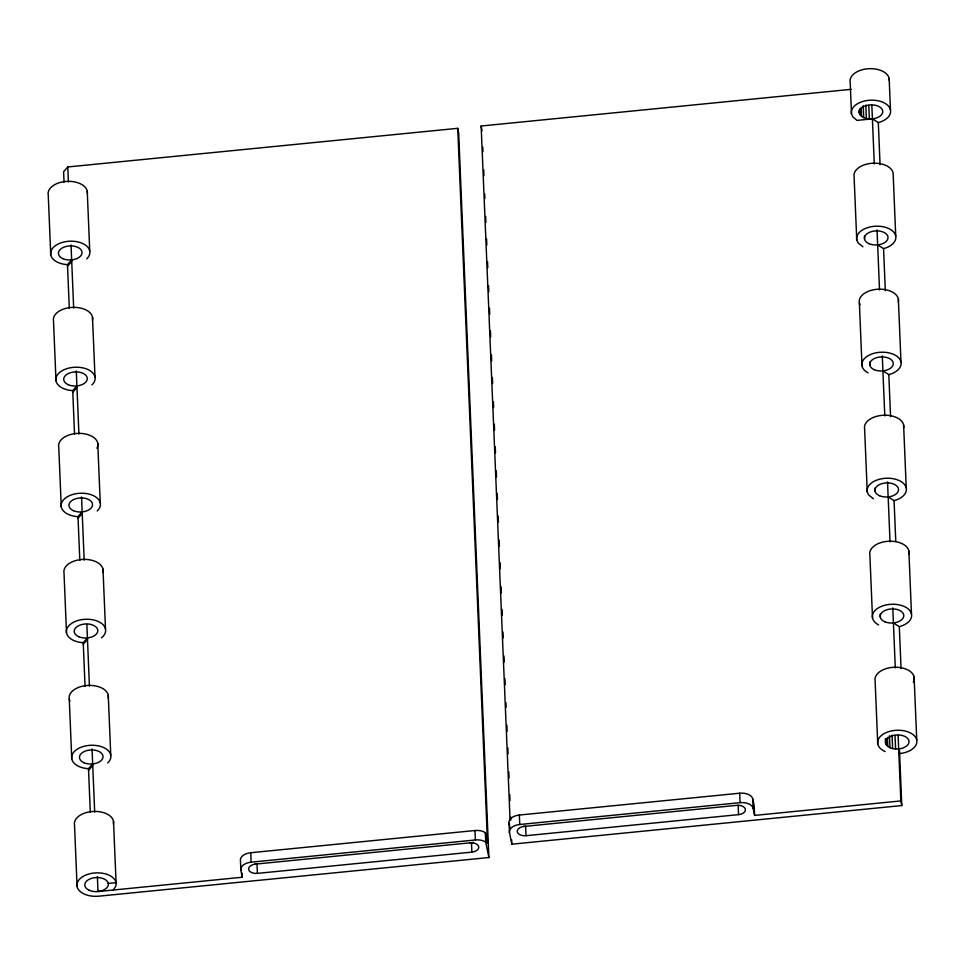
<?xml version="1.0" encoding="UTF-8"?>
<svg xmlns="http://www.w3.org/2000/svg" width="965" height="965" viewBox="0 0 965 965"><rect width="100%" height="100%" fill="white"/><g stroke="black" fill="none" stroke-linecap="round" stroke-linejoin="round"><path stroke-width="1.45" d="M113.46 824.291L113.508 821.227A19.65 11.725 -2.4 0 0 91.663 811.565A19.65 11.725 -2.4 0 0 74.522 825.087L77.079 886.521A19.65 11.725 -2.4 0 0 98.937 896.171L488.881 857.535L458.677 132.953L457.736 128.321L67.779 166.957L63.606 171.698L64.04 182.228M69.287 308.269L67.478 264.639L71.663 259.899M67.538 266.207L71.724 261.467M74.546 434.274L72.725 390.644L76.91 385.904M72.797 392.224L76.971 387.484M79.805 560.291L77.984 516.661L82.17 511.92M78.044 518.241L82.23 513.501M85.053 686.308L83.231 642.678L87.417 637.937M83.304 644.258L87.489 639.518M90.312 812.325L88.49 768.695L92.676 763.954M88.551 770.263L92.736 765.522M113.375 890.02L116.017 885.725L116.077 882.661L113.508 821.227M510.051 819.575L481.137 126.005L851.202 89.335M519.351 815.039L739.685 793.218A11.785 7.032 -2.4 0 1 752.797 799.008L754.208 805.956L754.606 815.413L900.84 800.926L901.78 805.558L511.824 844.194L509.472 832.602L509.074 823.157A11.785 7.032 -2.4 0 1 519.351 815.039L519.749 824.496A11.785 7.032 -2.4 0 0 509.472 832.602M519.749 824.496L740.071 802.663A11.785 7.032 -2.4 0 1 753.183 808.453L754.606 815.413M97.368 876.558L97.996 891.539L242.275 877.245L240.864 870.297L240.466 860.84A11.785 7.032 -2.4 0 1 250.743 852.734L474.973 830.515A11.785 7.032 -2.4 0 1 483.658 831.734L485.371 832.723L487.554 843.458L457.736 128.321M240.864 870.297A11.785 7.032 -2.4 0 1 251.141 862.179L475.371 839.96A11.785 7.032 -2.4 0 1 484.056 841.178L485.757 842.18L488.881 857.535M526.009 835.702L738.527 814.641A7.865 4.692 -2.4 0 0 745.39 809.225A7.865 4.692 -2.4 0 0 736.645 805.365L524.116 826.426A7.865 4.692 -2.4 0 0 517.264 831.83A7.865 4.692 -2.4 0 0 526.009 835.702L525.611 826.245A7.865 4.692 -2.4 0 1 523.561 826.281M473.465 842.324A7.865 4.692 -2.4 0 1 471.475 842.686L255.508 864.109A7.865 4.692 -2.4 0 0 248.656 869.525A7.865 4.692 -2.4 0 0 257.402 873.385L471.873 852.131A7.865 4.692 -2.4 0 0 478.724 846.727A7.865 4.692 -2.4 0 0 469.991 842.855M108.273 883.433L116.077 882.661A19.65 11.725 -2.4 0 0 94.22 872.999A19.65 11.725 -2.4 0 0 77.079 886.521M859.164 110.07C858.114 117.211 866.847 119.576 872.396 118.864L878.307 122.603L880.056 164.617M895.592 749.009L898.668 748.937A11.785 7.032 -2.4 0 0 908.946 740.831A11.785 7.032 -2.4 0 0 895.834 735.041A11.785 7.032 -2.4 0 0 885.556 743.147C886.847 747.32 891.696 748.671 895.592 749.009L895.025 735.499M862.927 246.787L858.018 242.794L856.739 239.863L854.109 176.86A19.65 11.725 -2.4 0 1 871.25 163.338A19.65 11.725 -2.4 0 1 893.107 172.988L895.737 236.003M873.434 498.821L868.524 494.828L867.246 491.897L864.616 428.882A19.65 11.725 -2.4 0 1 884.326 415.215A19.65 11.725 -2.4 0 1 903.566 428.086M877.655 244.881L883.566 248.62L885.315 290.634M882.903 370.898L888.813 374.637L890.562 416.639M888.162 496.915L894.073 500.654L895.761 541.16M893.409 622.932L899.32 626.671L901.069 668.673M889.284 80.529A19.65 11.725 -2.4 0 0 869.019 68.696A19.65 11.725 -2.4 0 0 850.177 82.339L851.492 113.846L852.758 116.777L857.004 120.396L872.396 118.864A11.785 7.032 -2.4 0 0 882.686 110.758A11.785 7.032 -2.4 0 0 869.574 104.968A11.785 7.032 -2.4 0 0 859.284 113.074M898.668 748.937L899.609 753.581A19.65 11.725 -2.4 0 0 915.471 737.127A19.65 11.725 -2.4 0 0 885.46 732.918A19.65 11.725 -2.4 0 0 885.134 751.554M481.137 126.005L482.078 130.637M509.074 823.157L509.918 827.331M889.175 78.479L890.478 109.986M898.367 299.005L900.984 362.008M903.614 425.022L906.244 488.025M908.873 551.039L911.491 614.042M914.12 677.044L916.75 740.058M899.489 750.577L901.78 805.558M871.841 105.366L874.278 163.869M877.028 229.887L879.525 289.886M882.275 355.892L884.784 415.903M887.535 481.909L890.032 541.92M892.794 607.926L895.291 667.937M898.101 735.439L900.84 800.926M868.765 105.426L869.32 118.936M865.798 105.016L866.365 118.514M892.07 735.089L892.625 748.587M863.217 105.655L863.711 117.658M889.477 735.728L889.983 747.718M861.19 107.392L861.564 116.391M887.45 737.465L887.824 746.464M859.803 108.84L860.056 114.835M886.063 738.9L886.316 744.908M864.411 236.087L864.544 239.091M869.67 362.104L869.791 365.108M874.917 488.121L875.05 491.113M880.176 614.138L880.297 617.13M885.363 738.647L885.556 743.147M859.369 302.865L861.998 365.88M872.505 617.902L869.875 554.899A19.65 11.725 -2.4 0 1 889.585 541.22A19.65 11.725 -2.4 0 1 908.813 554.103M877.752 743.919L875.122 680.916A19.65 11.725 -2.4 0 1 896.545 667.249A19.65 11.725 -2.4 0 1 913.288 682.134M752.797 799.008L753.183 808.453M739.685 793.218L740.071 802.663M738.141 805.184L738.527 814.641M482.765 147.199L482.958 151.71M483.706 169.78L483.96 175.799M484.707 193.869L484.9 198.38M485.648 216.45L485.902 222.469M486.589 239.031L486.843 245.05M487.542 261.611L487.783 267.631M488.543 285.688L488.797 291.72M489.484 308.269L489.738 314.3M490.425 330.85L490.678 336.881M491.426 354.939L491.68 360.958M492.367 377.52L492.62 383.539M493.368 401.609L493.622 407.628M494.309 424.19L494.562 430.209M495.25 446.771L495.503 452.79M496.263 470.86L496.517 476.879M497.204 493.441L497.457 499.46M498.145 516.022L498.398 522.041M499.146 540.111L499.4 546.13M500.087 562.692L500.34 568.711M501.088 586.768L501.342 592.799M502.029 609.349L502.282 615.381M502.97 631.93L503.223 637.962M503.983 656.019L504.225 662.038M504.924 678.6L505.178 684.619M505.925 702.689L506.118 707.2M506.866 725.27L507.12 731.289M507.807 747.851L508.06 753.87M508.808 771.94L509.062 777.959M509.749 794.521L510.003 800.54M510.69 817.102L510.823 820.105M511.631 839.683L511.824 844.194M485.371 832.723L485.757 842.18M474.973 830.515L475.371 839.96M471.475 842.686L471.873 852.131M257.402 873.385L257.004 863.928A7.865 4.692 -2.4 0 1 254.953 863.977M250.743 852.734L251.141 862.179M242.106 873.192L242.275 877.245M87.248 191.154L89.745 251.009M92.495 317.171L94.992 377.026M97.755 443.176L100.251 503.042M103.002 569.193L105.499 629.047M108.261 695.21L110.758 755.064M67.779 166.957L68.406 181.999M71.036 244.929L73.666 308.028M76.283 370.946L78.913 434.045M81.542 496.963L84.172 560.062M86.862 624.464L89.419 686.067M92.049 748.985L94.679 812.084M50.747 254.869L48.25 195.014A19.65 11.725 -2.4 0 1 67.104 181.372A19.65 11.725 -2.4 0 1 87.357 193.193M55.994 380.885L53.509 321.031A19.65 11.725 -2.4 0 1 73.207 307.353A19.65 11.725 -2.4 0 1 92.447 320.235M61.253 506.902L58.756 447.048A19.65 11.725 -2.4 0 1 80.179 433.381A19.65 11.725 -2.4 0 1 96.922 448.267M66.501 632.919L64.016 573.053A19.65 11.725 -2.4 0 1 83.714 559.386A19.65 11.725 -2.4 0 1 102.953 572.257M69.263 699.07L71.76 758.936M67.478 264.639A19.65 11.725 -2.4 0 1 51.41 250.128A19.65 11.725 -2.4 0 1 78.479 242.058A19.65 11.725 -2.4 0 1 86.693 258.909M69.975 701.06A19.65 11.725 -2.4 0 1 87.26 685.476A19.65 11.725 -2.4 0 1 108.201 698.274M88.49 768.695A19.65 11.725 -2.4 0 1 72.423 754.184A19.65 11.725 -2.4 0 1 99.492 746.126A19.65 11.725 -2.4 0 1 107.706 762.965M83.231 642.678A19.65 11.725 -2.4 0 1 67.333 627.841A19.65 11.725 -2.4 0 1 95.258 620.386A19.65 11.725 -2.4 0 1 101.458 637.817M77.984 516.661A19.65 11.725 -2.4 0 1 61.917 502.15A19.65 11.725 -2.4 0 1 88.985 494.092A19.65 11.725 -2.4 0 1 97.2 510.943M72.725 390.644A19.65 11.725 -2.4 0 1 56.658 376.133A19.65 11.725 -2.4 0 1 83.726 368.075A19.65 11.725 -2.4 0 1 91.94 384.926M878.584 624.91A19.65 11.725 -2.4 0 1 879.754 607.13A19.65 11.725 -2.4 0 1 908.97 609.615A19.65 11.725 -2.4 0 1 899.32 626.671M867.246 491.897A19.65 11.725 -2.4 0 1 882.698 478.58A19.65 11.725 -2.4 0 1 905.532 486.046A19.65 11.725 -2.4 0 1 894.073 500.654M868.078 372.876A19.65 11.725 -2.4 0 1 869.248 355.096A19.65 11.725 -2.4 0 1 898.463 357.581A19.65 11.725 -2.4 0 1 888.813 374.637M860.08 304.856A19.65 11.725 -2.4 0 1 877.354 289.271A19.65 11.725 -2.4 0 1 898.306 302.069M856.739 239.863A19.65 11.725 -2.4 0 1 872.191 226.558A19.65 11.725 -2.4 0 1 895.025 234.013A19.65 11.725 -2.4 0 1 883.566 248.62M851.492 113.846A19.65 11.725 -2.4 0 1 866.932 100.541A19.65 11.725 -2.4 0 1 889.778 107.996A19.65 11.725 -2.4 0 1 878.307 122.603M89.299 890.321A11.785 7.032 -2.4 0 0 108.237 885.267A11.785 7.032 -2.4 0 0 92.182 878.174A11.785 7.032 -2.4 0 0 89.299 890.321M83.979 762.736A11.785 7.032 -2.4 0 0 102.917 757.682A11.785 7.032 -2.4 0 0 86.862 750.577A11.785 7.032 -2.4 0 0 83.979 762.736M78.732 636.719A11.785 7.032 -2.4 0 0 97.67 631.665A11.785 7.032 -2.4 0 0 81.615 624.572A11.785 7.032 -2.4 0 0 78.732 636.719M73.473 510.702A11.785 7.032 -2.4 0 0 92.411 505.648A11.785 7.032 -2.4 0 0 76.356 498.555A11.785 7.032 -2.4 0 0 73.473 510.702M68.226 384.697A11.785 7.032 -2.4 0 0 87.164 379.631A11.785 7.032 -2.4 0 0 71.096 372.538A11.785 7.032 -2.4 0 0 68.226 384.697M62.966 258.68A11.785 7.032 -2.4 0 0 81.904 253.626A11.785 7.032 -2.4 0 0 65.849 246.521A11.785 7.032 -2.4 0 0 62.966 258.68M884.724 621.713A11.785 7.032 -2.4 0 0 903.662 616.659A11.785 7.032 -2.4 0 0 887.607 609.554A11.785 7.032 -2.4 0 0 884.724 621.713M879.477 495.696A11.785 7.032 -2.4 0 0 898.415 490.642A11.785 7.032 -2.4 0 0 882.348 483.537A11.785 7.032 -2.4 0 0 879.477 495.696M874.218 369.679A11.785 7.032 -2.4 0 0 893.156 364.625A11.785 7.032 -2.4 0 0 877.101 357.532A11.785 7.032 -2.4 0 0 874.218 369.679M868.97 243.663A11.785 7.032 -2.4 0 0 887.909 238.608A11.785 7.032 -2.4 0 0 871.841 231.516A11.785 7.032 -2.4 0 0 868.97 243.663"/></g></svg>
